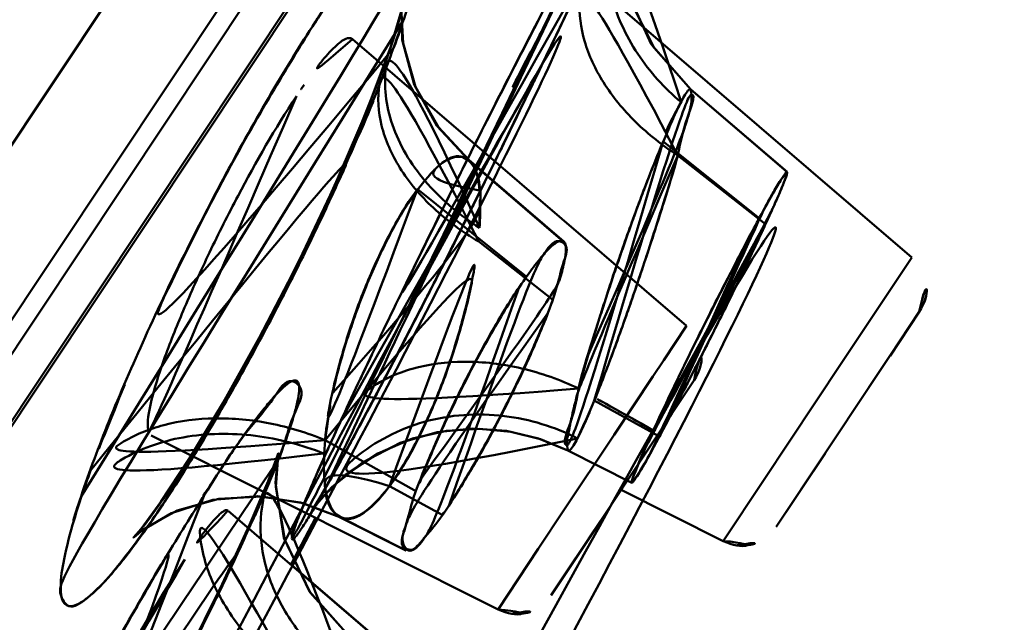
# Model space of a CAD drawing. Extents: x 16296684858 to 16296688009, y -37409618718 to -37409616409.
# Drawn here: x 16296686770.3 to 16296686777.47, y -37409617577.74 to -37409617573.37 of the extents above; entities that cross this region are included whole.
import ezdxf

# ---------------------------------------------------------------- set-up
doc = ezdxf.new("R2010")
doc.units = 0
doc.header["$LTSCALE"] = 10
doc.header["$MEASUREMENT"] = 0
doc.header["$PDMODE"] = 3
doc.header["$PDSIZE"] = -10
doc.layers.get('0').update_dxf_attribs({"linetype": 'CONTINUOUS'})
doc.layers.get('DEFPOINTS').update_dxf_attribs({"linetype": 'CONTINUOUS'})
doc.styles.add('Daelim Dimension', font='')
doc.styles.get('Daelim Dimension').set_extended_font_data('나눔고딕')
doc.dimstyles.new('DEFAULT', dxfattribs={"dimscale": 2, "dimtxt": 2, "dimasz": 2, "dimexe": 0, "dimexo": 2, "dimgap": 1, "dimtad": 1, "dimdec": 1, "dimzin": 9, "dimdsep": 46, "dimtxsty": 'Daelim Dimension', "dimcen": 0.5, "dimclrd": 252, "dimclre": 252, "dimclrt": 3, "dimadec": 1, "dimazin": 0, "dimtfac": 1, "dimtdec": 1, "dimtix": 1, "dimtmove": 0, "dimatfit": 3, "dimfxl": 1, "dimtolj": 1, "dimtzin": 1, "dimlwd": 9, "dimlwe": 9, "dimarcsym": 0})

# ---------------------------------------------------------------- blocks, each defined once
blk = doc.blocks.new('*D18')
at = {"color": 5, "lineweight": 9, "ltscale": 0.5, "transparency": 16777216}
for p, q in [((16296686647.237181, -37409618005.826988), (16296686647.237181, -37409617114.689346)), ((16296687202.637119, -37409617350.312553), (16296687202.637119, -37409617114.689346)), ((16296686655.237181, -37409617116.689346), (16296687194.637119, -37409617116.689346))]:
    blk.add_line(p, q, dxfattribs=at)
at = {"color": 5, "ltscale": 0.5, "transparency": 16777216}
for points in [[(16296686655.237181, -37409617115.356018), (16296686655.237181, -37409617118.02269), (16296686647.237181, -37409617116.689346)], [(16296687194.637119, -37409617115.356018), (16296687194.637119, -37409617118.02269), (16296687202.637119, -37409617116.689346)]]:
    blk.add_solid(points, dxfattribs=at)
at = {"layer": 'DEFPOINTS', "color": 0, "ltscale": 0.5, "transparency": 16777216}
for p in [(16296687202.637119, -37409617116.689346), (16296687202.637119, -37409617354.312553), (16296686647.237181, -37409618009.826988)]:
    blk.add_point(p, dxfattribs=at)
at = {"color": 7, "ltscale": 0.5, "transparency": 16777216, "insert": (16296686924.937149, -37409617103.916817), "char_height": 20, "attachment_point": 5, "style": 'Daelim Dimension'}
blk.add_mtext('\\A1;555', dxfattribs=at)

msp = doc.modelspace()

# ---------------------------------------------------------------- linework, layer by layer
at = {"color": 7, "linetype": 'Continuous', "lineweight": 30}
for p, q in [((16296686762.25016, -37409617587.803146), (16296686782.917721, -37409617556.750427)), ((16296686762.491091, -37409617587.96347), (16296686783.036289, -37409617557.094589)), ((16296686772.519859, -37409617570.851913), (16296686769.029421, -37409617576.096611)), ((16296686769.03373, -37409617576.097839), (16296686772.52462, -37409617570.851593)), ((16296686772.690981, -37409617571.866707), (16296686769.096991, -37409617577.267067)), ((16296686767.658899, -37409617580.162773), (16296686772.99889, -37409617572.138779)), ((16296686776.77264, -37409617575.097473), (16296686774.35059, -37409617573.018417)), ((16296686776.77342, -37409617575.097473), (16296686774.39822, -37409617573.058617)), ((16296686775.13921, -37409617575.593201), (16296686772.7157, -37409617573.512894)), ((16296686775.86669, -37409617574.476669), (16296686775.169531, -37409617573.878227)), ((16296686775.867661, -37409617574.476898), (16296686775.17095, -37409617573.87886)), ((16296686775.66608, -37409617574.810913), (16296686774.96804, -37409617574.255333)), ((16296686775.712191, -37409617574.855743), (16296686775.07485, -37409617574.356354)), ((16296686774.24441, -37409617574.979973), (16296686773.55459, -37409617574.387817)), ((16296686774.24822, -37409617574.980583), (16296686773.55895, -37409617574.388924)), ((16296686773.97578, -37409617575.234169), (16296686773.185301, -37409617574.602577)), ((16296686774.169149, -37409617575.404404), (16296686773.630289, -37409617574.981102)), ((16296686776.680929, -37409617575.235207), (16296686776.77264, -37409617575.097473)), ((16296686776.773069, -37409617575.098007), (16296686776.77342, -37409617575.097473)), ((16296686776.43045, -37409617575.611557), (16296686776.680929, -37409617575.235207)), ((16296686776.61426, -37409617575.810898), (16296686776.826981, -37409617575.491318)), ((16296686776.61507, -37409617575.810829), (16296686776.827761, -37409617575.491318)), ((16296686774.974199, -37409617575.841072), (16296686775.13921, -37409617575.593201)), ((16296686776.801611, -37409617575.529503), (16296686776.48527, -37409617576.0047)), ((16296686776.802389, -37409617575.529503), (16296686776.486059, -37409617576.0047)), ((16296686776.758181, -37409617575.595848), (16296686776.642241, -37409617575.770027)), ((16296686776.265421, -37409617575.85952), (16296686776.43045, -37409617575.611557)), ((16296686776.30768, -37409617576.271584), (16296686776.61426, -37409617575.810898)), ((16296686774.89472, -37409617575.960487), (16296686774.974199, -37409617575.841072)), ((16296686775.882601, -37409617576.434799), (16296686776.265421, -37409617575.85952)), ((16296686774.6127, -37409617576.384262), (16296686774.89472, -37409617575.960487)), ((16296686775.19356, -37409617575.987068), (16296686774.851839, -37409617576.500443)), ((16296686776.48527, -37409617576.0047), (16296686776.130091, -37409617576.538437)), ((16296686774.942129, -37409617576.396019), (16296686774.46895, -37409617576.135292)), ((16296686774.67425, -37409617576.767319), (16296686774.98082, -37409617576.306648)), ((16296686774.24917, -37409617576.930527), (16296686774.6127, -37409617576.384262)), ((16296686773.770809, -37409617577.649521), (16296686771.254629, -37409617576.387192)), ((16296686773.178619, -37409617576.793983), (16296686772.51573, -37409617576.421333)), ((16296686774.346621, -37409617576.408997), (16296686774.357161, -37409617576.388489)), ((16296686775.69591, -37409617576.715347), (16296686775.882601, -37409617576.434799)), ((16296686774.27774, -37409617576.49807), (16296686774.74152, -37409617576.730743)), ((16296686774.278179, -37409617576.49781), (16296686774.74221, -37409617576.730583)), ((16296686774.851839, -37409617576.500443), (16296686774.49666, -37409617577.034187)), ((16296686775.78853, -37409617577.051819), (16296686776.144609, -37409617576.516609)), ((16296686775.78931, -37409617577.051819), (16296686776.146179, -37409617576.515419)), ((16296686775.40424, -37409617577.153793), (16296686775.69591, -37409617576.715347)), ((16296686771.630239, -37409617576.829597), (16296686771.64563, -37409617576.805458)), ((16296686773.365339, -37409617576.964104), (16296686772.982269, -37409617576.754868)), ((16296686775.40424, -37409617577.153793), (16296686774.66424, -37409617576.782532)), ((16296686775.85813, -37409617576.947304), (16296686775.97406, -37409617576.773117)), ((16296686775.85891, -37409617576.947304), (16296686775.97484, -37409617576.773117)), ((16296686774.19099, -37409617578.975937), (16296686771.812189, -37409617576.934013)), ((16296686772.43935, -37409617576.908592), (16296686772.414539, -37409617576.9505)), ((16296686774.06249, -37409617577.211113), (16296686774.24917, -37409617576.930527)), ((16296686772.269779, -37409617577.322441), (16296686772.44636, -37409617576.985367)), ((16296686772.62154, -37409617576.981056), (16296686773.10111, -37409617577.221657)), ((16296686772.62435, -37409617576.980721), (16296686773.104231, -37409617577.221474)), ((16296686774.1551, -37409617577.547562), (16296686774.51404, -37409617577.00808)), ((16296686774.15831, -37409617577.547562), (16296686774.51626, -37409617577.009537)), ((16296686774.425739, -37409617577.140846), (16296686774.514111, -37409617577.008118)), ((16296686773.770809, -37409617577.649521), (16296686774.06249, -37409617577.211113)), ((16296686774.19313, -37409617578.975937), (16296686772.257339, -37409617577.31427)), ((16296686774.224689, -37409617577.443047), (16296686774.34062, -37409617577.26886))]:
    msp.add_line(p, q, dxfattribs=at)
for points in [[(16296686775.16913, -37409617573.879028), (16296686774.88196, -37409617573.548462), (16296686774.71015, -37409617573.173363), (16296686774.64924, -37409617572.811234), (16296686774.667721, -37409617572.509941), (16296686774.704041, -37409617572.355667), (16296686774.6984, -37409617572.368637), (16296686774.64246, -37409617572.503998), (16296686774.54389, -37409617572.728394), (16296686774.40613, -37409617573.030296), (16296686774.228559, -37409617573.408997), (16296686774.009951, -37409617573.864731), (16296686773.759899, -37409617574.375793), (16296686773.50033, -37409617574.897087), (16296686773.253229, -37409617575.385033), (16296686773.03054, -37409617575.817001), (16296686772.83647, -37409617576.186211), (16296686772.673161, -37409617576.489937), (16296686772.544081, -37409617576.723053), (16296686772.455629, -37409617576.876038)], [(16296686775.17083, -37409617573.878838), (16296686774.90275, -37409617573.577087), (16296686774.732679, -37409617573.237068), (16296686774.65766, -37409617572.902924), (16296686774.656651, -37409617572.603073), (16296686774.6938, -37409617572.395058), (16296686774.710621, -37409617572.338173), (16296686774.68346, -37409617572.407402), (16296686774.623911, -37409617572.548431), (16296686774.537451, -37409617572.74408), (16296686774.42491, -37409617572.990898)], [(16296686774.424629, -37409617572.991493), (16296686774.32374, -37409617573.208153), (16296686774.20956, -37409617573.449768)], [(16296686773.55912, -37409617574.389099), (16296686773.338869, -37409617574.152046), (16296686773.172001, -37409617573.858788), (16296686773.08297, -37409617573.54306), (16296686773.071449, -37409617573.326103), (16296686773.073191, -37409617573.295029), (16296686773.036011, -37409617573.437363), (16296686772.942249, -37409617573.718628)], [(16296686773.55385, -37409617574.387383), (16296686773.327259, -37409617574.141296), (16296686773.16106, -37409617573.841591), (16296686773.075729, -37409617573.517807), (16296686773.06995, -37409617573.301537), (16296686773.06214, -37409617573.330566), (16296686772.99247, -37409617573.56617)], [(16296686774.20956, -37409617573.449768), (16296686774.0235, -37409617573.83741), (16296686773.815491, -37409617574.263779), (16296686773.59185, -37409617574.715187), (16296686773.361759, -37409617575.17247), (16296686773.13653, -37409617575.612968), (16296686772.92783, -37409617576.014091), (16296686772.747219, -37409617576.354202), (16296686772.60335, -37409617576.618118), (16296686772.49889, -37409617576.803093), (16296686772.43515, -37409617576.910461), (16296686772.42433, -37409617576.928177), (16296686772.49572, -37409617576.837898), (16296686772.664789, -37409617576.674187), (16296686772.89748, -37409617576.518242), (16296686773.149679, -37409617576.410599), (16296686773.396799, -37409617576.353737), (16296686773.635799, -37409617576.339127), (16296686773.86438, -37409617576.361214), (16296686774.079201, -37409617576.415413), (16296686774.277941, -37409617576.497543)], [(16296686772.99268, -37409617573.565536), (16296686772.815941, -37409617574.038773), (16296686772.57361, -37409617574.600189), (16296686772.30731, -37409617575.158867), (16296686772.037239, -37409617575.680649), (16296686771.77372, -37409617576.153267), (16296686771.52993, -37409617576.558441), (16296686771.325109, -37409617576.869324), (16296686771.180201, -37409617577.064651), (16296686771.12533, -37409617577.128929), (16296686771.210211, -37409617577.060417), (16296686771.441851, -37409617576.933617), (16296686771.743839, -37409617576.847282), (16296686772.057819, -37409617576.830551), (16296686772.353649, -37409617576.878998), (16296686772.622231, -37409617576.98143)], [(16296686772.94264, -37409617573.717537), (16296686772.72533, -37409617574.263222), (16296686772.45508, -37409617574.860657), (16296686772.16795, -37409617575.43866), (16296686771.883881, -37409617575.965233), (16296686771.61738, -37409617576.421509), (16296686771.385639, -37409617576.785019), (16296686771.212099, -37409617577.028107), (16296686771.13125, -37409617577.125664), (16296686771.190729, -37409617577.07618), (16296686771.402189, -37409617576.951477), (16296686771.70125, -37409617576.854797), (16296686772.025909, -37409617576.828239), (16296686772.337311, -37409617576.873283), (16296686772.62332, -37409617576.980042)], [(16296686772.45579, -37409617576.875771), (16296686772.42202, -37409617576.930603), (16296686772.448111, -37409617576.89476), (16296686772.56529, -37409617576.762383), (16296686772.786711, -37409617576.583748), (16296686773.06159, -37409617576.44117), (16296686773.330151, -37409617576.364357), (16296686773.58674, -37409617576.338821), (16296686773.832239, -37409617576.355507), (16296686774.06411, -37409617576.410156), (16296686774.27804, -37409617576.497337)], [(16296686772.66515, -37409617577.816757), (16296686772.401859, -37409617577.520599), (16296686772.21701, -37409617577.131683), (16296686772.156851, -37409617576.731857), (16296686772.175961, -37409617576.518417), (16296686772.16992, -37409617576.53373), (16296686772.101749, -37409617576.71949), (16296686771.968149, -37409617577.035339), (16296686771.76866, -37409617577.466316), (16296686771.5096, -37409617577.989853), (16296686771.211809, -37409617578.557899), (16296686770.902941, -37409617579.116364), (16296686770.60815, -37409617579.622322), (16296686770.35017, -37409617580.040131)], [(16296686772.665791, -37409617577.816277), (16296686772.40799, -37409617577.527679), (16296686772.22315, -37409617577.146393), (16296686772.15885, -37409617576.761833), (16296686772.1747, -37409617576.536613), (16296686772.17708, -37409617576.518417), (16296686772.114599, -37409617576.691849)], [(16296686772.11437, -37409617576.69249), (16296686771.98756, -37409617576.995644), (16296686771.801781, -37409617577.400993), (16296686771.564251, -37409617577.885696), (16296686771.289961, -37409617578.415024), (16296686771.00252, -37409617578.942467), (16296686770.726709, -37409617579.425194), (16296686770.481039, -37409617579.834587), (16296686770.275789, -37409617580.157623), (16296686770.116859, -37409617580.390694), (16296686770.01473, -37409617580.527283), (16296686770.00662, -37409617580.539177), (16296686770.148199, -37409617580.422783), (16296686770.42215, -37409617580.276131), (16296686770.73649, -37409617580.190697), (16296686771.05237, -37409617580.176697), (16296686771.349609, -37409617580.226791), (16296686771.620331, -37409617580.330627)]]:
    msp.add_lwpolyline(points, dxfattribs=at)
for centre, radius, start, end in [((16296686649.663099, -37409617512.87841), 140.511484, 328.91043405, 341.65869405), ((16296686649.66275, -37409617512.878242), 138.511867, 330.10363244, 340.35434987), ((16296686733.910959, -37409617554.239197), 44.643519, 334.5290051, 335.1934727), ((16296686761.354481, -37409617569.291077), 12.422994, 336.7277417, 339.8324313), ((16296686776.0973, -37409617576.447792), 4.551357, 145.1200098, 146.3783509), ((16296686785.075729, -37409617579.894348), 10.694992, 151.6210245, 151.9900895), ((16296686765.321831, -37409617570.067322), 11.440653, 334.9016292, 335.2576543), ((16296686776.57724, -37409617575.325104), 0.3, 326.3573463, 49.3575449), ((16296686776.57803, -37409617575.325104), 0.3, 326.3573463, 49.3575449), ((16296686774.94381, -37409617575.820839), 0.3, 326.3573463, 49.3575449), ((16296686816.82048, -37409617596.737717), 48.695132, 154.5380861, 155.1472117), ((16296686790.582439, -37409617583.603333), 17.280215, 154.8308043, 155.1857511), ((16296686765.53355, -37409617571.311707), 10.694465, 331.6131234, 331.9807946), ((16296686777.186371, -37409617578.244003), 4.261981, 158.7244531, 160.1103429), ((16296686774.16062, -37409617578.024231), 3.618519, 160.7351151, 168.2885708), ((16296686775.538771, -37409617576.885643), 0.3, 243.3576029, 326.3573463), ((16296686775.539551, -37409617576.885643), 0.3, 264.0743719, 326.3573463), ((16296686773.905331, -37409617577.381371), 0.3, 243.3576029, 326.3573463), ((16296686773.90855, -37409617577.381371), 0.3, 263.971617, 326.3573463)]:
    msp.add_arc(centre, radius, start, end, dxfattribs=at)
for points, knots in [([(16296686774.653709, -37409617572.290154), (16296686774.66791, -37409617572.26593), (16296686774.699671, -37409617572.213959), (16296686774.74074, -37409617572.151878), (16296686774.762461, -37409617572.122353), (16296686774.788919, -37409617572.093536), (16296686774.794901, -37409617572.124519), (16296686774.780199, -37409617572.156593), (16296686774.762289, -37409617572.21991), (16296686774.72843, -37409617572.302773), (16296686774.684731, -37409617572.410278), (16296686774.605061, -37409617572.594513), (16296686774.481291, -37409617572.870071), (16296686774.306419, -37409617573.246384), (16296686774.10268, -37409617573.674583), (16296686773.8771, -37409617574.139099), (16296686773.638269, -37409617574.622742), (16296686773.395519, -37409617575.106697), (16296686773.158291, -37409617575.571983), (16296686772.93541, -37409617576.001007), (16296686772.73513, -37409617576.378067), (16296686772.57316, -37409617576.675278), (16296686772.476891, -37409617576.844193), (16296686772.43936, -37409617576.908562)], [0, 0, 0, 0, 0.01747549, 0.03024515, 0.03828823, 0.04178359, 0.04414732, 0.05084887, 0.06227621, 0.07843966, 0.09924692, 0.12437684, 0.18617927, 0.26125257, 0.34699216, 0.44054798, 0.53827059, 0.6363532, 0.73098901, 0.81844347, 0.89569918, 0.96002775, 1, 1, 1, 1]), ([(16296686774.435249, -37409617572.969543), (16296686774.499969, -37409617572.829353), (16296686774.615721, -37409617572.572487), (16296686774.71423, -37409617572.344513), (16296686774.838409, -37409617572.020607), (16296686774.596411, -37409617572.366982), (16296686774.483259, -37409617572.597908), (16296686774.241199, -37409617573.032097), (16296686773.99052, -37409617573.517036), (16296686773.70281, -37409617574.077332), (16296686773.409861, -37409617574.661987), (16296686773.125099, -37409617575.240623), (16296686772.942101, -37409617575.620262), (16296686772.85487, -37409617575.803528)], [0, 0, 0, 0, 0.09074129, 0.15267842, 0.18226492, 0.22525961, 0.29269754, 0.38470894, 0.49573547, 0.62122681, 0.75231855, 0.88073137, 1, 1, 1, 1]), ([(16296686774.62867, -37409617572.332451), (16296686774.56319, -37409617572.444107), (16296686774.414551, -37409617572.710999), (16296686774.17013, -37409617573.168457), (16296686773.882139, -37409617573.723152), (16296686773.570061, -37409617574.338562), (16296686773.258499, -37409617574.965111), (16296686772.961531, -37409617575.5755), (16296686772.708811, -37409617576.108353), (16296686772.48357, -37409617576.596786), (16296686772.379459, -37409617576.84491), (16296686772.21821, -37409617577.2276), (16296686772.3766, -37409617577.013947), (16296686772.41456, -37409617576.950447)], [0, 0, 0, 0, 0.06980413, 0.16471187, 0.27968571, 0.40687347, 0.53663128, 0.65767831, 0.7706577, 0.86195459, 0.92767862, 0.96010475, 1, 1, 1, 1]), ([(16296686775.098881, -37409617573.968948), (16296686774.97801, -37409617573.86953), (16296686774.76166, -37409617573.629189), (16296686774.560801, -37409617573.189957), (16296686774.517799, -37409617572.719421), (16296686774.592489, -37409617572.422653), (16296686774.65369, -37409617572.290176)], [0, 0, 0, 0, 0.25265455, 0.51352503, 0.76688692, 1, 1, 1, 1]), ([(16296686770.744711, -37409617576.83036), (16296686770.806379, -37409617576.647453), (16296686770.95257, -37409617576.258568), (16296686771.21171, -37409617575.660896), (16296686771.50955, -37409617575.036034), (16296686771.82921, -37409617574.42247), (16296686772.15274, -37409617573.849548), (16296686772.45957, -37409617573.358192), (16296686772.737921, -37409617572.95517), (16296686772.940729, -37409617572.736351), (16296686773.12558, -37409617572.544579), (16296686773.28162, -37409617572.709702), (16296686773.22122, -37409617572.841103), (16296686773.205391, -37409617572.927643)], [0, 0, 0, 0, 0.10945599, 0.23540532, 0.36931911, 0.50178541, 0.62797193, 0.74114447, 0.83378226, 0.89576344, 0.92992246, 0.9501322, 1, 1, 1, 1]), ([(16296686773.015841, -37409617573.574013), (16296686773.07255, -37409617573.416351), (16296686773.16473, -37409617573.138603), (16296686773.2269, -37409617572.854027), (16296686773.246469, -37409617572.584717), (16296686773.02482, -37409617572.611427), (16296686772.869221, -37409617572.827843), (16296686772.603041, -37409617573.137306), (16296686772.31443, -37409617573.593842), (16296686771.98922, -37409617574.137512), (16296686771.66157, -37409617574.745064), (16296686771.34684, -37409617575.377342), (16296686771.153139, -37409617575.806572), (16296686771.06188, -37409617576.018509)], [0, 0, 0, 0, 0.09859725, 0.1631679, 0.19542285, 0.21722309, 0.26785763, 0.34983033, 0.45826328, 0.58443098, 0.72296838, 0.86420863, 1, 1, 1, 1]), ([(16296686775.074841, -37409617574.356354), (16296686774.96488, -37409617574.285652), (16296686774.76375, -37409617574.127953), (16296686774.53035, -37409617573.845238), (16296686774.38612, -37409617573.542412), (16296686774.344641, -37409617573.239922), (16296686774.394119, -37409617573.050629), (16296686774.435249, -37409617572.969543)], [0, 0, 0, 0, 0.23643126, 0.45849934, 0.65747979, 0.83559658, 1, 1, 1, 1]), ([(16296686773.078461, -37409617573.386162), (16296686773.022039, -37409617573.555542), (16296686772.888, -37409617573.911926), (16296686772.654699, -37409617574.457748), (16296686772.386801, -37409617575.028603), (16296686772.09774, -37409617575.596542), (16296686771.799339, -37409617576.140259), (16296686771.5037, -37409617576.636093), (16296686771.233959, -37409617577.048279), (16296686770.991711, -37409617577.366562), (16296686770.832291, -37409617577.540787), (16296686770.654989, -37409617577.665947), (16296686770.558611, -37409617577.482811), (16296686770.601431, -37409617577.371193), (16296686770.617371, -37409617577.289902)], [0, 0, 0, 0, 0.10116776, 0.21561126, 0.3362749, 0.45844285, 0.57657714, 0.68793103, 0.78453117, 0.85840595, 0.90715249, 0.93291445, 0.95306771, 1, 1, 1, 1]), ([(16296686774.097969, -37409617573.437813), (16296686774.06428, -37409617573.500504), (16296686773.910789, -37409617573.789978), (16296686773.762171, -37409617574.082047), (16296686773.64739, -37409617574.311447)], [0, 0, 0, 0, 0.21718755, 1, 1, 1, 1]), ([(16296686772.715099, -37409617573.512413), (16296686772.702539, -37409617573.501648), (16296686772.664961, -37409617573.507393), (16296686772.626419, -37409617573.534286), (16296686772.56278, -37409617573.588608), (16296686772.473591, -37409617573.693123), (16296686772.40271, -37409617573.788986), (16296686772.3636, -37409617573.845032)], [0, 0, 0, 0, 0.09862904, 0.18044746, 0.289679, 0.59220826, 1, 1, 1, 1]), ([(16296686773.63637, -37409617574.881371), (16296686773.49918, -37409617574.793762), (16296686773.307039, -37409617574.635696), (16296686773.112869, -37409617574.377342), (16296686773.008301, -37409617574.168266), (16296686772.95186, -37409617573.953796), (16296686772.94521, -37409617573.683701), (16296686773.006941, -37409617573.494133), (16296686773.078461, -37409617573.386162)], [0, 0, 0, 0, 0.27663581, 0.41410207, 0.54608131, 0.67055573, 0.7871833, 1, 1, 1, 1]), ([(16296686772.63508, -37409617576.271553), (16296686772.607491, -37409617576.331284), (16296686772.55545, -37409617576.444641), (16296686772.48307, -37409617576.605423), (16296686772.42094, -37409617576.746773), (16296686772.369431, -37409617576.867661), (16296686772.333811, -37409617576.955223), (16296686772.3109, -37409617577.014664), (16296686772.29664, -37409617577.054337), (16296686772.283279, -37409617577.091858), (16296686772.278601, -37409617577.117683), (16296686772.271481, -37409617577.140877), (16296686772.288219, -37409617577.143127), (16296686772.2997, -37409617577.123573), (16296686772.321341, -37409617577.099861), (16296686772.347731, -37409617577.058578), (16296686772.386539, -37409617576.998329), (16296686772.437361, -37409617576.913177), (16296686772.5019, -37409617576.801712), (16296686772.576269, -37409617576.669281), (16296686772.65999, -37409617576.517021), (16296686772.75222, -37409617576.346283), (16296686772.89011, -37409617576.087334), (16296686773.076059, -37409617575.731728), (16296686773.310169, -37409617575.275642), (16296686773.55319, -37409617574.794167), (16296686773.795191, -37409617574.306664), (16296686774.01615, -37409617573.854202), (16296686774.154409, -37409617573.5662), (16296686774.21529, -37409617573.438271)], [0, 0, 0, 0, 0.03847695, 0.07295191, 0.10311507, 0.12877572, 0.14976887, 0.15845816, 0.16591192, 0.17472628, 0.18063786, 0.18365401, 0.18504058, 0.18871872, 0.19526466, 0.20467337, 0.21688041, 0.23738158, 0.26255992, 0.292239, 0.32620019, 0.36417397, 0.4057308, 0.49776249, 0.59884844, 0.70553977, 0.81316383, 0.91714334, 1, 1, 1, 1]), ([(16296686773.630289, -37409617574.981102), (16296686773.5126, -37409617574.911926), (16296686773.298321, -37409617574.755547), (16296686773.052589, -37409617574.467949), (16296686772.909599, -37409617574.155472), (16296686772.88805, -37409617573.84124), (16296686772.96269, -37409617573.652817), (16296686773.015829, -37409617573.574074)], [0, 0, 0, 0, 0.23970771, 0.4614954, 0.65751526, 0.83318589, 1, 1, 1, 1]), ([(16296686774.42651, -37409617575.797974), (16296686774.46327, -37409617575.673447), (16296686774.542471, -37409617575.424744), (16296686774.663521, -37409617575.061562), (16296686774.78933, -37409617574.708923), (16296686774.908279, -37409617574.400703), (16296686775.02533, -37409617574.124031), (16296686775.08256, -37409617573.994797), (16296686775.16983, -37409617573.844002), (16296686775.180269, -37409617573.99353), (16296686775.12969, -37409617574.121201), (16296686775.097679, -37409617574.272812), (16296686775.07485, -37409617574.356354)], [0, 0, 0, 0, 0.15246615, 0.30628623, 0.45039828, 0.58922804, 0.7038823, 0.7765157, 0.8076463, 0.8304289, 0.89831785, 1, 1, 1, 1]), ([(16296686772.30732, -37409617573.927689), (16296686772.15287, -37409617574.159767), (16296686771.938339, -37409617574.536171), (16296686771.677641, -37409617575.052963), (16296686771.50024, -37409617575.442863), (16296686771.360201, -37409617575.791611), (16296686771.26774, -37409617576.070976), (16296686771.227631, -37409617576.254623), (16296686771.228559, -37409617576.351601), (16296686771.245239, -37409617576.382446), (16296686771.255899, -37409617576.387802)], [0, 0, 0, 0, 0.30808001, 0.4777553, 0.63968127, 0.78143364, 0.89257412, 0.96549538, 0.98680688, 1, 1, 1, 1]), ([(16296686774.46895, -37409617576.135292), (16296686774.51, -37409617576.033287), (16296686774.597231, -37409617575.808357), (16296686774.72633, -37409617575.450638), (16296686774.85718, -37409617575.063904), (16296686774.97102, -37409617574.699333), (16296686775.085699, -37409617574.349632), (16296686775.10948, -37409617574.154579), (16296686775.23131, -37409617573.86763), (16296686775.11319, -37409617573.941643), (16296686775.098961, -37409617573.968872)], [0, 0, 0, 0, 0.13609618, 0.29842889, 0.47148811, 0.63809616, 0.78255074, 0.8929731, 0.96195294, 1, 1, 1, 1]), ([(16296686775.098961, -37409617573.968872), (16296686775.089439, -37409617573.986801), (16296686775.071939, -37409617574.021263), (16296686775.0471, -37409617574.074661), (16296686775.022751, -37409617574.124619), (16296686775.0026, -37409617574.185638), (16296686774.957911, -37409617574.227249), (16296686774.96796, -37409617574.255386)], [0, 0, 0, 0, 0.19310115, 0.36754794, 0.56243845, 0.71550484, 1, 1, 1, 1]), ([(16296686770.813709, -37409617576.642357), (16296686770.77169, -37409617576.761589), (16296686770.698191, -37409617576.973213), (16296686770.62388, -37409617577.255836), (16296686770.593149, -37409617577.444893), (16296686770.5998, -37409617577.5522), (16296686770.61591, -37409617577.603867), (16296686770.6555, -37409617577.630623), (16296686770.706011, -37409617577.621269), (16296686770.76178, -37409617577.590149), (16296686770.82864, -37409617577.536873), (16296686770.905479, -37409617577.461411), (16296686771.03088, -37409617577.320213), (16296686771.2059, -37409617577.089287), (16296686771.43104, -37409617576.753464), (16296686771.676359, -37409617576.353943), (16296686771.93203, -37409617575.906479), (16296686772.187281, -37409617575.428833), (16296686772.43117, -37409617574.940407), (16296686772.622841, -37409617574.529343), (16296686772.7309, -37409617574.282982), (16296686772.766689, -37409617574.199501)], [0, 0, 0, 0, 0.0740293, 0.13166076, 0.17181918, 0.18534071, 0.1949352, 0.20235411, 0.21104658, 0.22332343, 0.23991858, 0.2609965, 0.286557, 0.35075359, 0.43099342, 0.5239583, 0.62605069, 0.73364164, 0.84200233, 0.94665357, 1, 1, 1, 1]), ([(16296686774.96804, -37409617574.255333), (16296686774.92568, -37409617574.358276), (16296686774.836349, -37409617574.583344), (16296686774.704941, -37409617574.938782), (16296686774.57391, -37409617575.320862), (16296686774.462299, -37409617575.681023), (16296686774.35046, -37409617576.026154), (16296686774.33095, -37409617576.222069), (16296686774.2122, -37409617576.503433), (16296686774.33264, -37409617576.435913), (16296686774.346621, -37409617576.408997)], [0, 0, 0, 0, 0.13881738, 0.30180514, 0.47338602, 0.63933293, 0.78302143, 0.89292521, 0.96219411, 1, 1, 1, 1]), ([(16296686772.57155, -37409617576.079208), (16296686772.59947, -37409617575.94973), (16296686772.671181, -37409617575.689377), (16296686772.804211, -37409617575.315712), (16296686772.957081, -37409617574.977982), (16296686773.112301, -37409617574.700859), (16296686773.264601, -37409617574.502869), (16296686773.39451, -37409617574.373962), (16296686773.55364, -37409617574.353821), (16296686773.6346, -37409617574.503181), (16296686773.650801, -37409617574.709106), (16296686773.641319, -37409617574.880798), (16296686773.630289, -37409617574.981102)], [0, 0, 0, 0, 0.14807642, 0.30147654, 0.4429799, 0.56231468, 0.65532161, 0.72238361, 0.76371491, 0.810444, 0.88719376, 1, 1, 1, 1]), ([(16296686773.63641, -37409617574.610977), (16296686773.62929, -37409617574.546318), (16296686773.62244, -37409617574.435081), (16296686773.472719, -37409617574.331886), (16296686773.31192, -37409617574.445236), (16296686773.231569, -37409617574.539612), (16296686773.185301, -37409617574.602577)], [0, 0, 0, 0, 0.27803237, 0.44026726, 0.66604455, 1, 1, 1, 1]), ([(16296686775.07485, -37409617574.356354), (16296686775.044741, -37409617574.466454), (16296686774.97854, -37409617574.68557), (16296686774.87561, -37409617575.006409), (16296686774.75934, -37409617575.352737), (16296686774.63645, -37409617575.70536), (16296686774.535191, -37409617575.969627), (16296686774.477289, -37409617576.117027), (16296686774.44475, -37409617576.194237), (16296686774.40304, -37409617576.292259), (16296686774.35508, -37409617576.396873), (16296686774.322269, -37409617576.455063), (16296686774.27771, -37409617576.522003), (16296686774.2668, -37409617576.437241), (16296686774.28179, -37409617576.376259), (16296686774.29517, -37409617576.297287), (16296686774.311689, -37409617576.22789), (16296686774.324051, -37409617576.171623), (16296686774.34199, -37409617576.113342), (16296686774.341379, -37409617576.065857), (16296686774.35535, -37409617576.04718)], [0, 0, 0, 0, 0.12441908, 0.24943445, 0.36728952, 0.52259425, 0.65645417, 0.67563583, 0.69528498, 0.74755022, 0.79402045, 0.81361758, 0.83221678, 0.84988636, 0.87417521, 0.91217307, 0.93261744, 0.95273759, 0.97456635, 1, 1, 1, 1]), ([(16296686774.942869, -37409617576.254242), (16296686775.055599, -37409617576.014221), (16296686775.242001, -37409617575.633293), (16296686775.466339, -37409617575.191902), (16296686775.60132, -37409617574.933372), (16296686775.687229, -37409617574.773071), (16296686775.757851, -37409617574.644081), (16296686775.8074, -37409617574.561096), (16296686775.83674, -37409617574.511238), (16296686775.85285, -37409617574.492943), (16296686775.859949, -37409617574.476791), (16296686775.872169, -37409617574.478233), (16296686775.86388, -37409617574.496292), (16296686775.86017, -37409617574.515747), (16296686775.845989, -37409617574.550484), (16296686775.820881, -37409617574.613907), (16296686775.77523, -37409617574.717712), (16296686775.7353, -37409617574.805763), (16296686775.7122, -37409617574.855743)], [0, 0, 0, 0, 0.32922974, 0.52652101, 0.61482317, 0.69127169, 0.75254454, 0.79689323, 0.81230646, 0.8230051, 0.82888854, 0.830653, 0.83561735, 0.84550864, 0.86023291, 0.87961888, 0.93162585, 1, 1, 1, 1]), ([(16296686774.99131, -37409617576.304077), (16296686775.0177, -37409617576.254379), (16296686775.07262, -37409617576.149841), (16296686775.156851, -37409617575.986961), (16296686775.244711, -37409617575.814629), (16296686775.333639, -37409617575.637878), (16296686775.42168, -37409617575.460487), (16296686775.50728, -37409617575.285683), (16296686775.588169, -37409617575.118103), (16296686775.661369, -37409617574.963852), (16296686775.72518, -37409617574.826889), (16296686775.775539, -37409617574.715042), (16296686775.81711, -37409617574.62146), (16296686775.83922, -37409617574.562622), (16296686775.88641, -37409617574.460136), (16296686775.815121, -37409617574.538422), (16296686775.79385, -37409617574.583191), (16296686775.763901, -37409617574.632896), (16296686775.73794, -37409617574.679733), (16296686775.70504, -37409617574.73848), (16296686775.68191, -37409617574.783234), (16296686775.666071, -37409617574.810944)], [0, 0, 0, 0, 0.07049909, 0.14794582, 0.22971783, 0.31286578, 0.39583035, 0.47781366, 0.55674793, 0.62887321, 0.69204419, 0.74503697, 0.78541051, 0.81316718, 0.84138833, 0.86725573, 0.89217964, 0.91589813, 0.93683542, 0.96001699, 1, 1, 1, 1]), ([(16296686773.185301, -37409617574.602577), (16296686773.12649, -37409617574.68084), (16296686773.008671, -37409617574.873894), (16296686772.856359, -37409617575.184067), (16296686772.72068, -37409617575.5308), (16296686772.615549, -37409617575.869751), (16296686772.53863, -37409617576.200218), (16296686772.509689, -37409617576.413612), (16296686772.50515, -37409617576.518013)], [0, 0, 0, 0, 0.14301251, 0.3293031, 0.5044766, 0.68653048, 0.84731611, 1, 1, 1, 1]), ([(16296686773.63636, -37409617574.881393), (16296686773.638729, -37409617574.84845), (16296686773.642071, -37409617574.785393), (16296686773.642349, -37409617574.695129), (16296686773.639111, -37409617574.637947), (16296686773.63641, -37409617574.610977)], [0, 0, 0, 0, 0.36591732, 0.69960534, 1, 1, 1, 1]), ([(16296686775.616501, -37409617574.903664), (16296686775.563271, -37409617575.003937), (16296686775.453011, -37409617575.215973), (16296686775.288191, -37409617575.54097), (16296686775.12483, -37409617575.871773), (16296686774.98103, -37409617576.169327), (16296686774.85788, -37409617576.435043), (16296686774.79376, -37409617576.578079), (16296686774.710911, -37409617576.785652), (16296686774.87084, -37409617576.538437), (16296686774.90576, -37409617576.46347), (16296686774.942129, -37409617576.396019)], [0, 0, 0, 0, 0.14168917, 0.29808876, 0.45538501, 0.59974217, 0.71809056, 0.80004169, 0.84017183, 0.90436729, 1, 1, 1, 1]), ([(16296686772.982269, -37409617576.754868), (16296686773.033251, -37409617576.688988), (16296686773.139429, -37409617576.514931), (16296686773.281521, -37409617576.227364), (16296686773.41408, -37409617575.888), (16296686773.5179, -37409617575.545517), (16296686773.597651, -37409617575.207397), (16296686773.62937, -37409617574.988373), (16296686773.63636, -37409617574.881393)], [0, 0, 0, 0, 0.12475303, 0.30401201, 0.48005746, 0.66957755, 0.83945685, 1, 1, 1, 1]), ([(16296686773.21484, -37409617576.697533), (16296686773.260851, -37409617576.579193), (16296686773.366751, -37409617576.33326), (16296686773.51931, -37409617576.019081), (16296686773.66054, -37409617575.754211), (16296686773.774811, -37409617575.553528), (16296686773.884911, -37409617575.373444), (16296686773.98604, -37409617575.221458), (16296686774.074869, -37409617575.103943), (16296686774.140869, -37409617575.03054), (16296686774.186489, -37409617574.993011), (16296686774.211901, -37409617574.978256), (16296686774.23461, -37409617574.972397), (16296686774.26228, -37409617574.987823), (16296686774.26491, -37409617575.047318), (16296686774.25313, -37409617575.132187), (16296686774.21954, -37409617575.258743), (16296686774.188089, -37409617575.351982), (16296686774.169149, -37409617575.404419)], [0, 0, 0, 0, 0.15368693, 0.32389259, 0.42257991, 0.51697186, 0.60335065, 0.67802773, 0.73783611, 0.78152521, 0.79722032, 0.80894134, 0.81726435, 0.8240449, 0.84414827, 0.88022327, 0.93252361, 1, 1, 1, 1]), ([(16296686773.41749, -37409617576.887383), (16296686773.478701, -37409617576.794861), (16296686773.601721, -37409617576.593384), (16296686773.776331, -37409617576.274887), (16296686773.942039, -37409617575.942627), (16296686774.078819, -37409617575.63015), (16296686774.192801, -37409617575.353943), (16296686774.231421, -37409617575.164886), (16296686774.289181, -37409617575.010307), (16296686774.181881, -37409617574.957771), (16296686774.09016, -37409617575.098824), (16296686774.018921, -37409617575.172623), (16296686773.97578, -37409617575.234169)], [0, 0, 0, 0, 0.13420917, 0.28534891, 0.43969578, 0.58202512, 0.70197965, 0.78966538, 0.83875758, 0.8593974, 0.90903992, 1, 1, 1, 1]), ([(16296686775.666611, -37409617574.953568), (16296686775.616421, -37409617575.060501), (16296686775.51095, -37409617575.280403), (16296686775.34938, -37409617575.608566), (16296686775.184231, -37409617575.935226), (16296686775.03396, -37409617576.227074), (16296686774.89694, -37409617576.47953), (16296686774.82336, -37409617576.616318), (16296686774.70878, -37409617576.792839), (16296686774.82786, -37409617576.496834), (16296686774.865829, -37409617576.420067), (16296686774.897619, -37409617576.351273)], [0, 0, 0, 0, 0.1471919, 0.3037939, 0.45636711, 0.60136124, 0.71941787, 0.79647222, 0.83098569, 0.90558956, 1, 1, 1, 1]), ([(16296686772.51573, -37409617576.421333), (16296686772.50742, -37409617576.509262), (16296686772.504219, -37409617576.666367), (16296686772.52363, -37409617576.86142), (16296686772.62014, -37409617577.00972), (16296686772.788031, -37409617576.971909), (16296686772.925011, -37409617576.839172), (16296686773.077299, -37409617576.631042), (16296686773.226721, -37409617576.352226), (16296686773.367319, -37409617576.02494), (16296686773.48513, -37409617575.673187), (16296686773.57634, -37409617575.323997), (16296686773.61755, -37409617575.092781), (16296686773.630289, -37409617574.981102)], [0, 0, 0, 0, 0.09009439, 0.15854407, 0.20306849, 0.24607166, 0.30994132, 0.39806775, 0.50735757, 0.6321348, 0.76093172, 0.88535526, 1, 1, 1, 1]), ([(16296686773.92308, -37409617575.311653), (16296686773.859699, -37409617575.407417), (16296686773.734289, -37409617575.61367), (16296686773.559151, -37409617575.934334), (16296686773.394859, -37409617576.265121), (16296686773.259871, -37409617576.574501), (16296686773.146891, -37409617576.850609), (16296686773.10854, -37409617577.035103), (16296686773.05125, -37409617577.193466), (16296686773.16852, -37409617577.235458), (16296686773.25255, -37409617577.096687), (16296686773.32473, -37409617577.022034), (16296686773.365339, -37409617576.964104)], [0, 0, 0, 0, 0.13911292, 0.2920609, 0.44282563, 0.58492538, 0.70533047, 0.79115688, 0.83953534, 0.86165295, 0.91429262, 1, 1, 1, 1]), ([(16296686774.132641, -37409617575.501663), (16296686774.09029, -37409617575.610626), (16296686773.995871, -37409617575.831627), (16296686773.839399, -37409617576.157944), (16296686773.67066, -37409617576.476669), (16296686773.50552, -37409617576.75782), (16296686773.34931, -37409617577.000526), (16296686773.239491, -37409617577.127258), (16296686773.131001, -37409617577.253067), (16296686773.05748, -37409617577.147278), (16296686773.123751, -37409617576.998047), (16296686773.150459, -37409617576.871971), (16296686773.178619, -37409617576.793983)], [0, 0, 0, 0, 0.14204129, 0.29172462, 0.44006558, 0.57834441, 0.6934731, 0.7746609, 0.81571991, 0.83913612, 0.89927226, 1, 1, 1, 1]), ([(16296686774.42664, -37409617575.797592), (16296686774.4175, -37409617575.828133), (16296686774.400539, -37409617575.885559), (16296686774.377649, -37409617575.969139), (16296686774.36264, -37409617576.021851), (16296686774.355289, -37409617576.047623)], [0, 0, 0, 0, 0.36761102, 0.69105072, 1, 1, 1, 1]), ([(16296686774.355289, -37409617576.047623), (16296686774.223511, -37409617575.98452), (16296686773.9515, -37409617575.887268), (16296686773.53804, -37409617575.837509), (16296686773.156811, -37409617575.883163), (16296686772.839279, -37409617576.02356), (16296686772.68631, -37409617576.184021), (16296686772.635111, -37409617576.271492)], [0, 0, 0, 0, 0.23299816, 0.45646874, 0.65859754, 0.83835493, 1, 1, 1, 1]), ([(16296686772.18412, -37409617576.549789), (16296686772.22698, -37409617576.439598), (16296686772.256901, -37409617576.282822), (16296686772.378691, -37409617576.055969), (16296686772.239799, -37409617575.958359), (16296686772.11046, -37409617576.179176), (16296686771.91474, -37409617576.383308), (16296686771.66604, -37409617576.778664), (16296686771.38442, -37409617577.224564), (16296686771.085899, -37409617577.738953), (16296686770.78001, -37409617578.288803), (16296686770.47975, -37409617578.856873), (16296686770.20068, -37409617579.413681), (16296686770.029921, -37409617579.779892), (16296686769.95018, -37409617579.957497)], [0, 0, 0, 0, 0.06796359, 0.10384837, 0.11598308, 0.14876496, 0.21178732, 0.30144444, 0.40574609, 0.51890002, 0.64200154, 0.76778083, 0.88809532, 1, 1, 1, 1]), ([(16296686771.645651, -37409617576.805428), (16296686771.682711, -37409617576.747566), (16296686771.754009, -37409617576.637718), (16296686771.85821, -37409617576.483521), (16296686771.95364, -37409617576.348717), (16296686772.03945, -37409617576.234253), (16296686772.115219, -37409617576.141006), (16296686772.179461, -37409617576.069054), (16296686772.23353, -37409617576.020439), (16296686772.27285, -37409617575.99099), (16296686772.313629, -37409617575.986839), (16296686772.330299, -37409617576.024399), (16296686772.327709, -37409617576.073196), (16296686772.316469, -37409617576.144974), (16296686772.29207, -37409617576.237213), (16296686772.25625, -37409617576.350449), (16296686772.20842, -37409617576.483353), (16296686772.12413, -37409617576.698517), (16296686771.99073, -37409617577.007172), (16296686771.72504, -37409617577.577698), (16296686771.416691, -37409617578.186867), (16296686771.079439, -37409617578.811943), (16296686770.8179, -37409617579.276604), (16296686770.56661, -37409617579.704491), (16296686770.40037, -37409617579.973618), (16296686770.322229, -37409617580.096619)], [0, 0, 0, 0, 0.03642317, 0.06939139, 0.09862058, 0.12393647, 0.14519801, 0.16226666, 0.17503915, 0.18353213, 0.18855175, 0.19369756, 0.20226252, 0.21496493, 0.23186252, 0.25286823, 0.27785795, 0.30672473, 0.37531941, 0.4559947, 0.64023011, 0.73704012, 0.83237067, 0.92278391, 1, 1, 1, 1]), ([(16296686771.06188, -37409617576.018509), (16296686771.03084, -37409617576.091087), (16296686770.971479, -37409617576.232948), (16296686770.888611, -37409617576.440872), (16296686770.83761, -37409617576.576523), (16296686770.813709, -37409617576.642372)], [0, 0, 0, 0, 0.35266293, 0.68697636, 1, 1, 1, 1]), ([(16296686774.897619, -37409617576.351273), (16296686774.836201, -37409617576.317307), (16296686774.71493, -37409617576.248817), (16296686774.533461, -37409617576.148857), (16296686774.414709, -37409617576.080513), (16296686774.355289, -37409617576.047623)], [0, 0, 0, 0, 0.33876879, 0.67216929, 1, 1, 1, 1]), ([(16296686772.51573, -37409617576.421333), (16296686772.519079, -37409617576.385239), (16296686772.527981, -37409617576.311462), (16296686772.54681, -37409617576.197372), (16296686772.56266, -37409617576.119568), (16296686772.57155, -37409617576.079208)], [0, 0, 0, 0, 0.31353638, 0.64240675, 1, 1, 1, 1]), ([(16296686774.357189, -37409617576.388443), (16296686774.36891, -37409617576.365189), (16296686774.39337, -37409617576.313744), (16296686774.43049, -37409617576.229271), (16296686774.45578, -37409617576.16803), (16296686774.46895, -37409617576.135292)], [0, 0, 0, 0, 0.28195388, 0.61742855, 1, 1, 1, 1]), ([(16296686774.346621, -37409617576.408997), (16296686774.182329, -37409617576.324829), (16296686773.81069, -37409617576.211853), (16296686773.23016, -37409617576.249107), (16296686772.723351, -37409617576.511269), (16296686772.49099, -37409617576.794792), (16296686772.41456, -37409617576.950447)], [0, 0, 0, 0, 0.25026379, 0.51413751, 0.76907115, 1, 1, 1, 1]), ([(16296686772.51573, -37409617576.421333), (16296686772.387289, -37409617576.368294), (16296686772.123421, -37409617576.287949), (16296686771.72477, -37409617576.250122), (16296686771.35358, -37409617576.295349), (16296686771.037991, -37409617576.421127), (16296686770.87381, -37409617576.563026), (16296686770.813709, -37409617576.642372)], [0, 0, 0, 0, 0.22817725, 0.44947496, 0.65307252, 0.83658098, 1, 1, 1, 1]), ([(16296686772.50515, -37409617576.517998), (16296686772.3461, -37409617576.455307), (16296686772.0928, -37409617576.389061), (16296686771.747101, -37409617576.370293), (16296686771.49007, -37409617576.394234), (16296686771.25144, -37409617576.456497), (16296686770.98497, -37409617576.580261), (16296686770.82431, -37409617576.719467), (16296686770.744711, -37409617576.83036)], [0, 0, 0, 0, 0.26766867, 0.40612705, 0.5418807, 0.67119292, 0.79147121, 1, 1, 1, 1]), ([(16296686772.00741, -37409617576.969254), (16296686772.029791, -37409617576.918983), (16296686772.072189, -37409617576.822197), (16296686772.131201, -37409617576.682381), (16296686772.16737, -37409617576.592667), (16296686772.18412, -37409617576.549789)], [0, 0, 0, 0, 0.36255524, 0.69658074, 1, 1, 1, 1]), ([(16296686772.68449, -37409617578.151268), (16296686772.57431, -37409617578.073387), (16296686772.37466, -37409617577.895554), (16296686772.15546, -37409617577.57196), (16296686772.04088, -37409617577.217461), (16296686772.0446, -37409617576.862373), (16296686772.12706, -37409617576.645439), (16296686772.18412, -37409617576.549789)], [0, 0, 0, 0, 0.22007425, 0.43137452, 0.6304736, 0.8183591, 1, 1, 1, 1]), ([(16296686772.98233, -37409617576.754753), (16296686772.93821, -37409617576.813904), (16296686772.8557, -37409617576.907822), (16296686772.69969, -37409617577.021347), (16296686772.546499, -37409617576.940369), (16296686772.505951, -37409617576.749451), (16296686772.500469, -37409617576.607727), (16296686772.50515, -37409617576.517998)], [0, 0, 0, 0, 0.23508885, 0.41577543, 0.53939137, 0.71378807, 1, 1, 1, 1]), ([(16296686771.81123, -37409617576.933212), (16296686771.80143, -37409617576.924828), (16296686771.769751, -37409617576.941833), (16296686771.740629, -37409617576.968887), (16296686771.6838, -37409617577.029137), (16296686771.60297, -37409617577.135681), (16296686771.535959, -37409617577.23243), (16296686771.498671, -37409617577.288437)], [0, 0, 0, 0, 0.08014049, 0.16085737, 0.27156597, 0.58164388, 1, 1, 1, 1]), ([(16296686772.29789, -37409617578.172943), (16296686772.176519, -37409617578.079521), (16296686772.00588, -37409617577.921806), (16296686771.82221, -37409617577.680702), (16296686771.683929, -37409617577.440453), (16296686771.588091, -37409617577.141472), (16296686771.60968, -37409617576.907562), (16296686771.64563, -37409617576.805458)], [0, 0, 0, 0, 0.2871849, 0.42941981, 0.56521518, 0.80521469, 1, 1, 1, 1]), ([(16296686770.30747, -37409617580.119743), (16296686770.226851, -37409617580.245781), (16296686770.08849, -37409617580.467728), (16296686769.8722, -37409617580.725891), (16296686769.76943, -37409617580.897881), (16296686769.59955, -37409617580.950302), (16296686769.65053, -37409617580.725517), (16296686769.713659, -37409617580.517448), (16296686769.871281, -37409617580.12352), (16296686770.079809, -37409617579.662659), (16296686770.347811, -37409617579.110603), (16296686770.65485, -37409617578.516418), (16296686770.98448, -37409617577.91246), (16296686771.30899, -37409617577.348686), (16296686771.526159, -37409617576.993103), (16296686771.630239, -37409617576.829597)], [0, 0, 0, 0, 0.07941259, 0.13927652, 0.17598863, 0.18957864, 0.21124891, 0.25858309, 0.33079017, 0.42339062, 0.53210704, 0.6547254, 0.77889144, 0.89712615, 1, 1, 1, 1]), ([(16296686769.77379, -37409617580.376091), (16296686769.74028, -37409617580.466103), (16296686769.693291, -37409617580.587517), (16296686769.649441, -37409617580.739647), (16296686769.631161, -37409617580.821472), (16296686769.62645, -37409617580.879578), (16296686769.62936, -37409617580.923317), (16296686769.66165, -37409617580.94281), (16296686769.70079, -37409617580.921593), (16296686769.74634, -37409617580.885277), (16296686769.80554, -37409617580.823792), (16296686769.875641, -37409617580.741142), (16296686769.956699, -37409617580.636543), (16296686770.047489, -37409617580.511673), (16296686770.187651, -37409617580.308853), (16296686770.37948, -37409617580.012703), (16296686770.622681, -37409617579.61367), (16296686770.88036, -37409617579.170349), (16296686771.142691, -37409617578.699501), (16296686771.39913, -37409617578.219589), (16296686771.63891, -37409617577.749977), (16296686771.840799, -37409617577.334862), (16296686771.959141, -37409617577.077332), (16296686772.007429, -37409617576.969177)], [0, 0, 0, 0, 0.05455445, 0.07501921, 0.09085609, 0.10213764, 0.10923053, 0.11399678, 0.12092133, 0.132277, 0.14841565, 0.16925725, 0.19459355, 0.22417867, 0.25777017, 0.33591386, 0.42642083, 0.52562864, 0.62985039, 0.73539416, 0.83753945, 0.93210233, 1, 1, 1, 1]), ([(16296686771.49868, -37409617577.288437), (16296686771.357321, -37409617577.500923), (16296686771.077909, -37409617577.971619), (16296686770.819611, -37409617578.453789), (16296686770.689119, -37409617578.714622)], [0, 0, 0, 0, 0.4666477, 1, 1, 1, 1])]:
    msp.add_open_spline(points, degree=3, knots=knots, dxfattribs=at)
for points in [[(16296686773.97578, -37409617575.234169), (16296686773.964029, -37409617575.250931), (16296686773.952311, -37409617575.2677), (16296686773.941031, -37409617575.284767)], [(16296686774.169149, -37409617575.404404), (16296686774.161409, -37409617575.425819), (16296686774.15365, -37409617575.44722), (16296686774.14539, -37409617575.468437)], [(16296686773.365339, -37409617576.964104), (16296686773.37697, -37409617576.947456), (16296686773.38859, -37409617576.930847), (16296686773.39978, -37409617576.913933)]]:
    msp.add_open_spline(points, degree=3, dxfattribs=at)

# ---------------------------------------------------------------- dimensions: what is measured, and where the dimension line sits
at = {"ltscale": 0.5}
dim = msp.add_linear_dim(base=(16296687202.637119, -37409617116.689346), p1=(16296686647.237181, -37409618009.826988), p2=(16296687202.637119, -37409617354.312553), dimstyle='DEFAULT', override={"dimtxt": 10, "dimasz": 4, "dimexe": 1, "dimdec": 0, "dimclrd": 5, "dimclre": 5, "dimclrt": 7}, dxfattribs=at)
dim.commit()
dim.dimension.update_dxf_attribs({"geometry": '*D18', "text_midpoint": (16296686924.937149, -37409617103.916817)})

doc.saveas('drawing.dxf')
